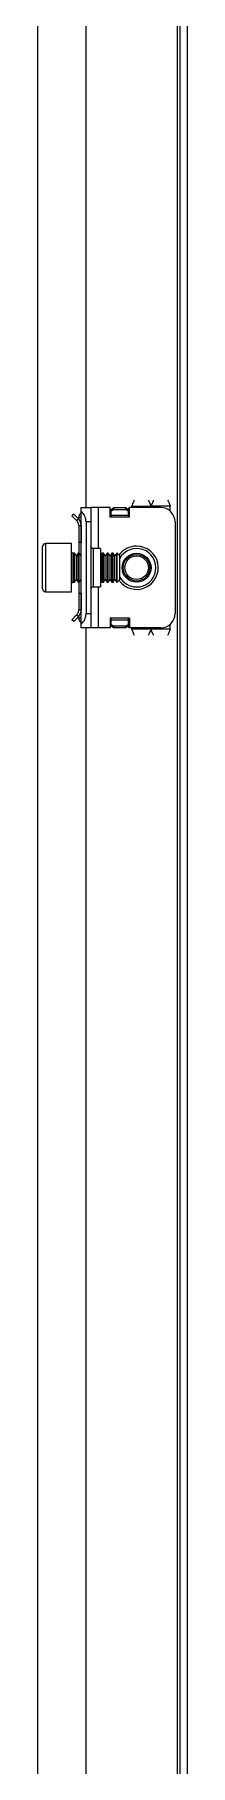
# Model space of a CAD drawing. Header units: millimetres. Extents: x -213 to 1660, y -624 to 1170.
# Drawn here: x 1628.3 to 1659.3, y 323.5 to 682.8 of the extents above; entities that cross this region are included whole.
import ezdxf

# ---------------------------------------------------------------- set-up
doc = ezdxf.new("R2010")
doc.units = ezdxf.units.MM

msp = doc.modelspace()

# ---------------------------------------------------------------- linework, layer by layer
at = {"color": 7, "linetype": 'Continuous', "lineweight": 25}
for p, q in [((1657.77, 1040.14), (1657.77, -520.86)), ((1659.27, 1040.14), (1659.27, -520.86)), ((1628.27, -489.86), (1628.27, 1009.14)), ((1638.27, 584.64), (1638.27, 959.64)), ((1635.71, 583.28), (1635.36, 582.92)), ((1636.33, 581.95), (1635.36, 582.92)), ((1636.69, 582.3), (1635.71, 583.28)), ((1636.33, 581.95), (1636.69, 582.3)), ((1636.77, 582.64), (1636.77, 582.25)), ((1637.06, 583.35), (1637.27, 583.55)), ((1637.27, 584.64), (1639.27, 584.64)), ((1637.27, 583.88), (1637.27, 584.64)), ((1637.27, 560.4), (1637.27, 583.88)), ((1639.27, 584.64), (1639.27, 581.64)), ((1640.77, 584.64), (1639.27, 584.64)), ((1643.27, 584.64), (1640.77, 584.64)), ((1643.27, 582.64), (1643.27, 584.64)), ((1647.27, 582.64), (1643.27, 582.64)), ((1643.52, 584.26), (1644.02, 584.61)), ((1644.02, 584.26), (1643.52, 583.91)), ((1643.52, 583.91), (1643.52, 584.26)), ((1643.52, 582.99), (1643.52, 583.91)), ((1643.52, 582.64), (1643.52, 582.99)), ((1644.02, 584.61), (1644.02, 584.26)), ((1644.02, 584.61), (1646.52, 584.61)), ((1644.02, 584.26), (1646.52, 584.26)), ((1646.52, 584.26), (1646.52, 584.61)), ((1646.52, 584.61), (1647.02, 584.26)), ((1647.02, 583.91), (1646.52, 584.26)), ((1647.02, 584.26), (1647.02, 583.91)), ((1647.02, 583.91), (1647.02, 582.99)), ((1647.02, 582.99), (1647.02, 582.64)), ((1647.07, 584.52), (1647.07, 582.64)), ((1647.27, 584.52), (1647.07, 584.52)), ((1647.27, 582.64), (1647.27, 584.64)), ((1653.77, 584.64), (1647.27, 584.64)), ((1647.77, 584.64), (1647.77, 584.89)), ((1655.77, 583.88), (1655.77, 584.89)), ((1636.77, 580.89), (1637.27, 580.89)), ((1636.77, 580.89), (1636.77, 577.39)), ((1637.27, 580.89), (1637.27, 577.39)), ((1638.27, 581.64), (1638.27, 562.64)), ((1639.27, 581.64), (1639.27, 562.64)), ((1656.77, 581.64), (1656.77, 562.64)), ((1629.27, 567.74), (1629.27, 576.54)), ((1635.27, 577.14), (1629.87, 577.14)), ((1635.27, 567.14), (1635.27, 577.14)), ((1635.88, 575.14), (1635.52, 575.14)), ((1636.27, 574.58), (1635.88, 575.14)), ((1635.88, 574.67), (1635.88, 575.14)), ((1636.66, 575.14), (1636.27, 574.58)), ((1636.88, 575.14), (1636.66, 575.14)), ((1636.66, 574.67), (1636.66, 575.14)), ((1637.27, 577.39), (1636.77, 577.39)), ((1636.77, 577.39), (1636.77, 575.14)), ((1637.27, 574.58), (1636.88, 575.14)), ((1636.88, 574.67), (1636.88, 575.14)), ((1641.27, 576.14), (1639.77, 576.14)), ((1641.27, 576.14), (1641.27, 568.14)), ((1641.66, 575.14), (1641.27, 574.58)), ((1641.88, 575.14), (1641.66, 575.14)), ((1641.66, 574.67), (1641.66, 575.14)), ((1642.27, 574.58), (1641.88, 575.14)), ((1641.88, 574.67), (1641.88, 575.14)), ((1642.66, 575.14), (1642.27, 574.58)), ((1642.88, 575.14), (1642.66, 575.14)), ((1642.66, 574.67), (1642.66, 575.14)), ((1643.27, 574.58), (1642.88, 575.14)), ((1642.88, 574.67), (1642.88, 575.14)), ((1643.66, 575.14), (1643.27, 574.58)), ((1643.88, 575.14), (1643.66, 575.14)), ((1643.66, 574.67), (1643.66, 575.14)), ((1644.27, 574.58), (1643.88, 575.14)), ((1643.88, 574.67), (1643.88, 575.14)), ((1644.66, 575.14), (1644.27, 574.58)), ((1644.72, 575.14), (1644.66, 575.14)), ((1644.66, 574.67), (1644.66, 575.14)), ((1645.27, 574.58), (1644.72, 575.14)), ((1644.72, 569.14), (1644.72, 575.14)), ((1635.88, 569.14), (1635.88, 574.67)), ((1636.27, 574.2), (1636.27, 574.58)), ((1636.27, 569.69), (1636.27, 574.2)), ((1636.66, 569.14), (1636.66, 574.67)), ((1636.88, 569.14), (1636.88, 574.67)), ((1641.66, 569.14), (1641.66, 574.67)), ((1641.88, 569.14), (1641.88, 574.67)), ((1642.27, 574.2), (1642.27, 574.58)), ((1642.27, 569.69), (1642.27, 574.2)), ((1642.66, 569.14), (1642.66, 574.67)), ((1642.88, 569.14), (1642.88, 574.67)), ((1643.27, 574.2), (1643.27, 574.58)), ((1643.27, 569.69), (1643.27, 574.2)), ((1643.66, 569.14), (1643.66, 574.67)), ((1643.88, 569.14), (1643.88, 574.67)), ((1644.27, 574.2), (1644.27, 574.58)), ((1644.27, 569.69), (1644.27, 574.2)), ((1644.66, 569.14), (1644.66, 574.67)), ((1645.27, 569.69), (1645.27, 574.58)), ((1635.52, 569.14), (1635.88, 569.14)), ((1635.88, 569.14), (1636.27, 569.69)), ((1636.27, 569.69), (1636.66, 569.14)), ((1636.66, 569.14), (1636.88, 569.14)), ((1636.77, 569.14), (1636.77, 566.89)), ((1636.88, 569.14), (1637.27, 569.69)), ((1639.77, 568.14), (1641.27, 568.14)), ((1641.27, 569.69), (1641.66, 569.14)), ((1641.66, 569.14), (1641.88, 569.14)), ((1641.88, 569.14), (1642.27, 569.69)), ((1642.27, 569.69), (1642.66, 569.14)), ((1642.66, 569.14), (1642.88, 569.14)), ((1642.88, 569.14), (1643.27, 569.69)), ((1643.27, 569.69), (1643.66, 569.14)), ((1643.66, 569.14), (1643.88, 569.14)), ((1643.88, 569.14), (1644.27, 569.69)), ((1644.27, 569.69), (1644.66, 569.14)), ((1644.66, 569.14), (1644.72, 569.14)), ((1644.72, 569.14), (1645.27, 569.69)), ((1629.87, 567.14), (1635.27, 567.14)), ((1636.77, 566.89), (1637.27, 566.89)), ((1636.77, 566.89), (1636.77, 563.39)), ((1637.27, 566.89), (1637.27, 563.39)), ((1636.33, 562.33), (1635.36, 561.35)), ((1635.71, 561), (1635.36, 561.35)), ((1636.69, 561.98), (1635.71, 561)), ((1636.33, 562.33), (1636.69, 561.98)), ((1636.77, 563.39), (1637.27, 563.39)), ((1636.77, 561.64), (1636.77, 562.1)), ((1637.27, 560.73), (1637.06, 560.93)), ((1639.27, 562.64), (1639.27, 559.64)), ((1647.27, 561.64), (1643.27, 561.64)), ((1643.27, 561.64), (1643.27, 559.64)), ((1643.52, 561.29), (1643.52, 561.64)), ((1643.52, 560.37), (1643.52, 561.29)), ((1647.02, 561.64), (1647.02, 561.29)), ((1647.02, 561.29), (1647.02, 560.37)), ((1647.07, 561.64), (1647.07, 559.76)), ((1647.27, 561.64), (1647.27, 559.64)), ((1637.27, 559.64), (1637.27, 560.4)), ((1639.27, 559.64), (1637.27, 559.64)), ((1638.27, -40.36), (1638.27, 559.64)), ((1640.77, 559.64), (1639.27, 559.64)), ((1643.27, 559.64), (1640.77, 559.64)), ((1643.52, 560.37), (1644.02, 560.02)), ((1643.52, 560.02), (1643.52, 560.37)), ((1644.02, 559.66), (1643.52, 560.02)), ((1646.52, 560.02), (1644.02, 560.02)), ((1644.02, 560.02), (1644.02, 559.66)), ((1646.52, 559.66), (1644.02, 559.66)), ((1646.52, 560.02), (1647.02, 560.37)), ((1646.52, 559.66), (1646.52, 560.02)), ((1647.02, 560.02), (1646.52, 559.66)), ((1647.02, 560.37), (1647.02, 560.02)), ((1647.07, 559.76), (1647.27, 559.76)), ((1653.77, 559.64), (1647.27, 559.64)), ((1647.77, 559.39), (1647.77, 559.64)), ((1655.77, 559.39), (1655.77, 560.4))]:
    msp.add_line(p, q, dxfattribs=at)
at = {"color": 8, "linetype": 'Continuous', "lineweight": 18}
for p, q in [((1657.17, 1038.04), (1657.17, -518.76)), ((1637.27, 582.64), (1636.77, 582.64)), ((1637.27, 583.14), (1637.06, 583.35)), ((1640.77, 584.64), (1640.77, 576.14)), ((1647.02, 582.99), (1643.52, 582.99)), ((1647.77, 584.89), (1651.77, 584.89)), ((1655.77, 584.89), (1651.77, 584.89)), ((1639.27, 581.64), (1638.27, 581.64)), ((1629.87, 577.14), (1629.87, 567.14)), ((1635.52, 575.14), (1635.52, 570.52)), ((1639.77, 576.14), (1639.77, 568.14)), ((1635.52, 570.52), (1635.52, 569.14)), ((1640.77, 568.14), (1640.77, 559.64)), ((1637.27, 561.64), (1636.77, 561.64)), ((1637.27, 561.14), (1637.06, 560.93)), ((1638.27, 562.64), (1639.27, 562.64)), ((1643.52, 561.29), (1647.02, 561.29)), ((1651.77, 559.39), (1647.77, 559.39)), ((1655.77, 559.39), (1651.77, 559.39))]:
    msp.add_line(p, q, dxfattribs=at)
at = {"color": 7, "linetype": 'Continuous', "lineweight": 25}
for radius in [3, 2.76, 2.45]:
    msp.add_circle((1648.77, 572.14), radius, dxfattribs=at)
for centre, radius, start, end in [((1637.77, 582.64), 1, 135, 180), ((1635.27, 581.64), 3, 360, 48.1897), ((1653.77, 581.64), 3, 360, 90), ((1629.87, 576.54), 0.6, 90, 180), ((1635.52, 575.39), 0.25, 180, 270), ((1639.77, 576.64), 0.5, 180, 270), ((1648.77, 572.14), 4, 270, 151.045), ((1629.87, 567.74), 0.6, 180, 270), ((1635.52, 568.89), 0.25, 90, 180), ((1639.77, 567.64), 0.5, 90, 180), ((1648.77, 572.14), 4, 208.955, 270), ((1637.77, 561.64), 1, 180, 225), ((1635.27, 562.64), 3, 311.8103, 360), ((1653.77, 562.64), 3, 270, 360)]:
    msp.add_arc(centre, radius, start, end, dxfattribs=at)
at = {"color": 8, "linetype": 'Continuous', "lineweight": 18}
for start, end in [(215.4622, 90), (90, 144.5378)]:
    msp.add_arc((1648.77, 572.14), 4.5, start, end, dxfattribs=at)
at = {"color": 7, "linetype": 'Continuous', "lineweight": 25}
for points, knots in [([(1647.77, 584.89), (1647.87, 585.13), (1648.06, 585.62), (1648.25, 586.02), (1648.34, 586.21)], [0, 0, 0, 0, 0.502065, 1, 1, 1, 1]), ([(1651.2, 586.2), (1651.28, 586.04), (1651.45, 585.7), (1651.64, 585.21), (1651.76, 584.93), (1651.77, 584.89)], [0, 0, 0, 0, 0.415483, 0.917152, 1, 1, 1, 1]), ([(1651.77, 584.89), (1651.87, 585.13), (1652.06, 585.62), (1652.25, 586.02), (1652.34, 586.21)], [0, 0, 0, 0, 0.5020654, 1, 1, 1, 1]), ([(1655.2, 586.2), (1655.28, 586.04), (1655.45, 585.7), (1655.64, 585.21), (1655.76, 584.93), (1655.77, 584.89)], [0, 0, 0, 0, 0.415483, 0.917152, 1, 1, 1, 1]), ([(1637.27, 580.89), (1637.25, 581.13), (1637.19, 581.61), (1636.91, 582.07), (1636.71, 582.27), (1636.69, 582.3)], [0, 0, 0, 0, 0.461863, 0.923726, 1, 1, 1, 1]), ([(1636.77, 580.89), (1636.75, 581.08), (1636.72, 581.37), (1636.53, 581.72), (1636.4, 581.87), (1636.33, 581.95)], [0, 0, 0, 0, 0.485042, 0.738404, 1, 1, 1, 1]), ([(1636.33, 562.33), (1636.45, 562.48), (1636.63, 562.71), (1636.75, 563.09), (1636.76, 563.29), (1636.77, 563.39)], [0, 0, 0, 0, 0.485042, 0.738404, 1, 1, 1, 1]), ([(1636.69, 561.98), (1636.84, 562.16), (1637.14, 562.54), (1637.26, 563.07), (1637.27, 563.35), (1637.27, 563.39)], [0, 0, 0, 0, 0.4618628, 0.9237257, 1, 1, 1, 1]), ([(1648.34, 558.08), (1648.26, 558.23), (1648.09, 558.58), (1647.9, 559.07), (1647.79, 559.35), (1647.77, 559.39)], [0, 0, 0, 0, 0.415483, 0.917152, 1, 1, 1, 1]), ([(1651.77, 559.39), (1651.68, 559.14), (1651.48, 558.66), (1651.29, 558.26), (1651.2, 558.07)], [0, 0, 0, 0, 0.502065, 1, 1, 1, 1]), ([(1652.34, 558.08), (1652.26, 558.23), (1652.09, 558.58), (1651.9, 559.07), (1651.79, 559.35), (1651.77, 559.39)], [0, 0, 0, 0, 0.4154826, 0.9171518, 1, 1, 1, 1]), ([(1655.77, 559.39), (1655.68, 559.14), (1655.48, 558.66), (1655.29, 558.26), (1655.2, 558.07)], [0, 0, 0, 0, 0.502065, 1, 1, 1, 1])]:
    msp.add_open_spline(points, degree=3, knots=knots, dxfattribs=at)

doc.saveas('drawing.dxf')
